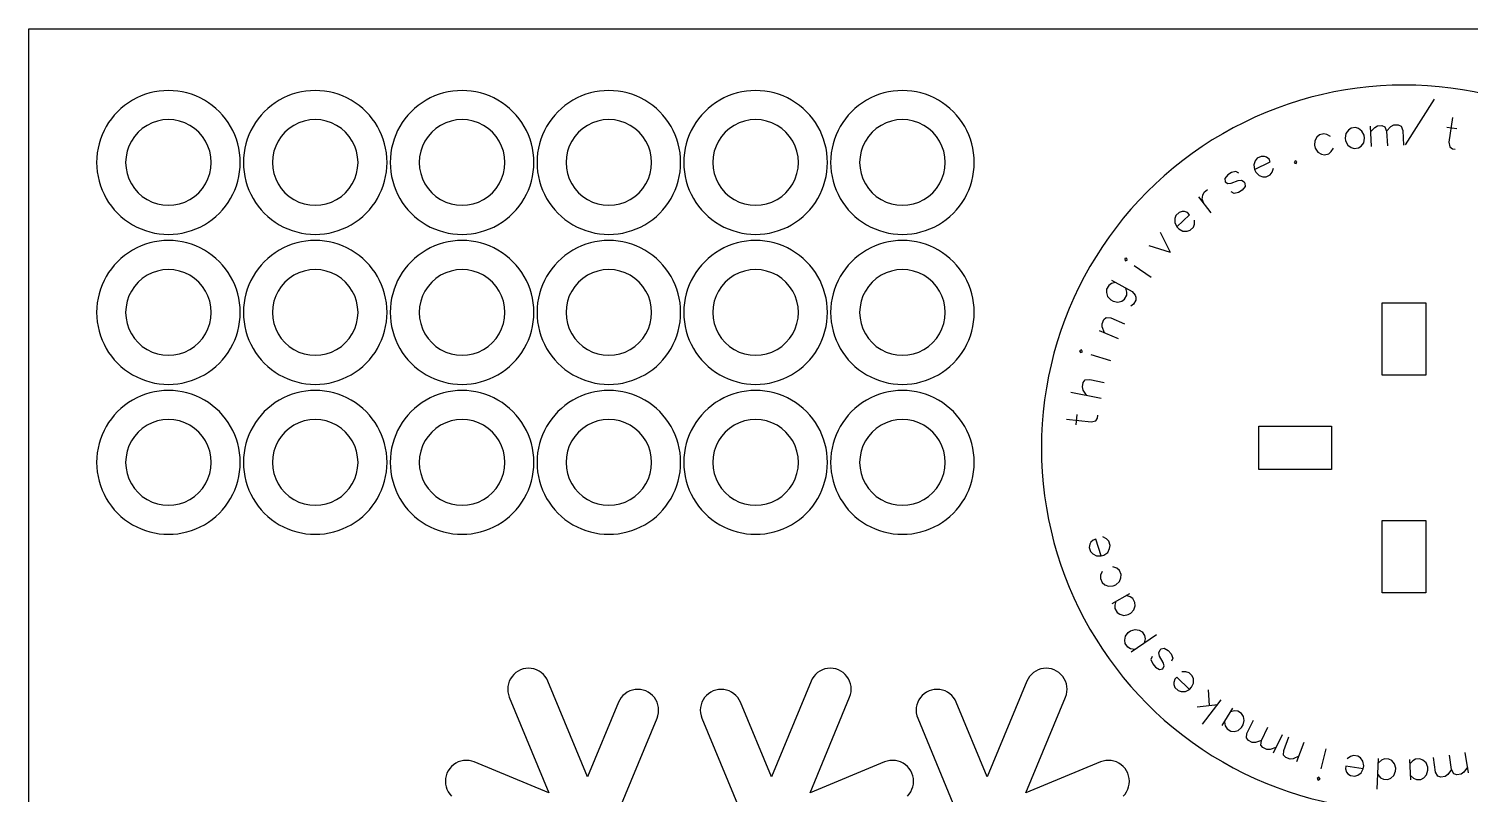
# Model space of a CAD drawing. Extents: x 0 to 210, y 0 to 297.
# Drawn here: x 0 to 99.4, y 244.2 to 297 of the extents above; entities that cross this region are included whole.
import ezdxf

# ---------------------------------------------------------------- set-up
doc = ezdxf.new("R2010")
doc.units = 0
doc.layers.add('Layer_1', color=7, linetype='CONTINUOUS')

msp = doc.modelspace()

# ---------------------------------------------------------------- linework, layer by layer
at = {"layer": 'Layer_1', "color": 7}
for p, q in [((0.000001, 296.999997), (210.000001, 296.999997)), ((0.000001, 0.000001), (0.000001, 296.999997)), ((96.866729, 292.146256), (94.885093, 289.006874)), ((91.150454, 290.145772), (90.965866, 290.015199)), ((91.450304, 290.191707), (91.150454, 290.145772)), ((91.66552, 290.122381), (91.450304, 290.191707)), ((92.469516, 290.293502), (92.541218, 288.87969)), ((92.490002, 289.889556), (92.777597, 290.20788)), ((92.777597, 290.20788), (92.97445, 290.319109)), ((92.97445, 290.319109), (93.277405, 290.334473)), ((93.277405, 290.334473), (93.484501, 290.24373)), ((93.484501, 290.24373), (93.600845, 289.945892)), ((93.600845, 289.945892), (93.88845, 290.264216)), ((93.88845, 290.264216), (94.085294, 290.375445)), ((94.085294, 290.375445), (94.388258, 290.390809)), ((94.388258, 290.390809), (94.595354, 290.300066)), ((94.595354, 290.300066), (94.711699, 290.002228)), ((97.744591, 290.229987), (98.444234, 290.122805)), ((98.151624, 290.883704), (97.89132, 289.18455)), ((88.65183, 289.289399), (88.629979, 288.97039)), ((88.796912, 289.535866), (88.65183, 289.289399)), ((88.967344, 289.684444), (88.796912, 289.535866)), ((89.261016, 289.76048), (88.967344, 289.684444)), ((89.482137, 289.713282), (89.261016, 289.76048)), ((89.728598, 289.568195), (89.482137, 289.713282)), ((90.796588, 289.784675), (90.742571, 289.469512)), ((90.742571, 289.469512), (90.773199, 289.269612)), ((90.773199, 289.269612), (90.91908, 288.985073)), ((90.965866, 290.015199), (90.796588, 289.784675)), ((91.896035, 289.953104), (91.66552, 290.122381)), ((91.849259, 288.922978), (92.018537, 289.153502)), ((92.041926, 289.668565), (91.896035, 289.953104)), ((92.018537, 289.153502), (92.072554, 289.468664)), ((92.072554, 289.468664), (92.041926, 289.668565)), ((93.600845, 289.945892), (93.652061, 288.936026)), ((94.711699, 290.002228), (94.762914, 288.992362)), ((97.89132, 289.18455), (97.945337, 288.869386)), ((84.951794, 288.208954), (84.679447, 288.075361)), ((85.17789, 288.207235), (84.951794, 288.208954)), ((85.313203, 288.160983), (85.17789, 288.207235)), ((85.493049, 288.023949), (85.313203, 288.160983)), ((88.629979, 288.97039), (88.680669, 288.774612)), ((88.680669, 288.774612), (88.854589, 288.506292)), ((88.854589, 288.506292), (89.10106, 288.361205)), ((89.10106, 288.361205), (89.322181, 288.314007)), ((89.322181, 288.314007), (89.615843, 288.390043)), ((89.615843, 288.390043), (89.786274, 288.538621)), ((89.786274, 288.538621), (89.931356, 288.785088)), ((90.91908, 288.985073), (91.149605, 288.815796)), ((91.149605, 288.815796), (91.364821, 288.746469)), ((91.364821, 288.746469), (91.664671, 288.792405)), ((91.664671, 288.792405), (91.849259, 288.922978)), ((97.945337, 288.869386), (98.129924, 288.738813)), ((98.129924, 288.738813), (98.329821, 288.708189)), ((12.574012, 287.789054), (12.574012, 287.789054)), ((14.574008, 287.789054), (14.574008, 287.789054)), ((22.693682, 287.789054), (22.693682, 287.789054)), ((24.693678, 287.789054), (24.693678, 287.789054)), ((32.813375, 287.789054), (32.813375, 287.789054)), ((34.813371, 287.789054), (34.813371, 287.789054)), ((42.933057, 287.789054), (42.933057, 287.789054)), ((44.933053, 287.789054), (44.933053, 287.789054)), ((53.052736, 287.789054), (53.052736, 287.789054)), ((55.052732, 287.789054), (55.052732, 287.789054)), ((63.172421, 287.789054), (63.172421, 287.789054)), ((65.172417, 287.789054), (65.172417, 287.789054)), ((83.210875, 287.165412), (82.899952, 287.090763)), ((83.403663, 287.047276), (83.210875, 287.165412)), ((84.542414, 287.895515), (84.449913, 287.624889)), ((84.449913, 287.624889), (84.492716, 287.30801)), ((84.492716, 287.308012), (85.582112, 287.842384)), ((84.492716, 287.30801), (84.581779, 287.126444)), ((84.679447, 288.075361), (84.542414, 287.895515)), ((85.582112, 287.842384), (85.493049, 288.023949)), ((85.712259, 287.117843), (85.80477, 287.38847)), ((87.288025, 287.904415), (87.228326, 287.774474)), ((87.228326, 287.774474), (87.35826, 287.714771)), ((87.417969, 287.844711), (87.288025, 287.904415)), ((87.35826, 287.714771), (87.417969, 287.844711)), ((82.64252, 286.930303), (82.438569, 286.684031)), ((82.438569, 286.684031), (82.459732, 286.45892)), ((82.459732, 286.45892), (82.652511, 286.340784)), ((82.899952, 287.090763), (82.64252, 286.930303)), ((82.652511, 286.340784), (82.877626, 286.361945)), ((82.877626, 286.361945), (83.360173, 286.543568)), ((83.360173, 286.543568), (83.585278, 286.56473)), ((83.585278, 286.56473), (83.778066, 286.446594)), ((83.778066, 286.446594), (83.831557, 286.360782)), ((83.831557, 286.360782), (83.85272, 286.135671)), ((84.581779, 287.126444), (84.806156, 286.898627)), ((84.806156, 286.898627), (85.076784, 286.806124)), ((85.076784, 286.806124), (85.30288, 286.804405)), ((85.30288, 286.804405), (85.575226, 286.937998)), ((85.575226, 286.937998), (85.712259, 287.117843)), ((80.620933, 285.429143), (81.487439, 284.309699)), ((80.886575, 285.251156), (80.922704, 285.534864)), ((80.992293, 284.949381), (80.886575, 285.251156)), ((80.922704, 285.534864), (81.020726, 285.738612)), ((81.020726, 285.738612), (81.260615, 285.924294)), ((83.080414, 285.654289), (82.887626, 285.772426)), ((83.391327, 285.728938), (83.080414, 285.654289)), ((83.648769, 285.889399), (83.391327, 285.728938)), ((83.85272, 286.135671), (83.648769, 285.889399)), ((79.299485, 284.349452), (79.079617, 284.140455)), ((79.131177, 283.352398), (80.010635, 284.188387)), ((79.515722, 284.415495), (79.299485, 284.349452)), ((79.65868, 284.411876), (79.515722, 284.415495)), ((79.871297, 284.334964), (79.65868, 284.411876)), ((80.010635, 284.188387), (79.871297, 284.334964)), ((79.002708, 283.927835), (78.995428, 283.641927)), ((78.995428, 283.641927), (79.131136, 283.352396)), ((79.079617, 284.140455), (79.002708, 283.927835)), ((79.131136, 283.352396), (79.270464, 283.205819)), ((79.270464, 283.205819), (79.552751, 283.05562)), ((80.054904, 283.114413), (80.274771, 283.32341)), ((80.274771, 283.32341), (80.35168, 283.536031)), ((80.35168, 283.536031), (80.358961, 283.821939)), ((77.994185, 282.99133), (78.67312, 281.608893)), ((79.552751, 283.05562), (79.838657, 283.04837)), ((79.838657, 283.04837), (80.054904, 283.114413)), ((77.203809, 282.070657), (78.67312, 281.608893)), ((75.682636, 281.184524), (75.541872, 281.159296)), ((75.541872, 281.159296), (75.567101, 281.01854)), ((75.567101, 281.01854), (75.707865, 281.043767)), ((75.707865, 281.043767), (75.682636, 281.184524)), ((76.205822, 280.69718), (77.367709, 279.888476)), ((74.442941, 279.318362), (74.295725, 279.05313)), ((74.62949, 279.446112), (74.442941, 279.318362)), ((74.904455, 279.524789), (74.62949, 279.446112)), ((74.639197, 279.672004), (76.053773, 278.886854)), ((74.295725, 279.05313), (74.286018, 278.827237)), ((74.286018, 278.827237), (74.364687, 278.552272)), ((74.364687, 278.552272), (74.580853, 278.316645)), ((74.580853, 278.316645), (74.757675, 278.218501)), ((74.757675, 278.218501), (75.071975, 278.159696)), ((75.071975, 278.159696), (75.34694, 278.238374)), ((75.34694, 278.238374), (75.5335, 278.366123)), ((75.5335, 278.366123), (75.680715, 278.631355)), ((75.690422, 278.857249), (75.611744, 279.132213)), ((75.680715, 278.631355), (75.690422, 278.857249)), ((76.053773, 278.886854), (76.26993, 278.651227)), ((76.299557, 278.287852), (76.152342, 278.02262)), ((76.26993, 278.651227), (76.309264, 278.513745)), ((76.309264, 278.513745), (76.299557, 278.287852)), ((12.574012, 277.452285), (12.574012, 277.452285)), ((14.574008, 277.452285), (14.574008, 277.452285)), ((22.693682, 277.452285), (22.693682, 277.452285)), ((24.693678, 277.452285), (24.693678, 277.452285)), ((32.813375, 277.452285), (32.813375, 277.452285)), ((34.813371, 277.452285), (34.813371, 277.452285)), ((42.933057, 277.452285), (42.933057, 277.452285)), ((44.933053, 277.452285), (44.933053, 277.452285)), ((53.052736, 277.452285), (53.052736, 277.452285)), ((55.052732, 277.452285), (55.052732, 277.452285)), ((63.172421, 277.452285), (63.172421, 277.452285)), ((65.172417, 277.452285), (65.172417, 277.452285)), ((76.152342, 278.02262), (75.965792, 277.894871)), ((93.299774, 273.118629), (93.299774, 278.118619)), ((93.299774, 278.118619), (96.299774, 278.118619)), ((96.299774, 278.118619), (96.299774, 273.118629)), ((73.982032, 276.676416), (74.101653, 276.955181)), ((73.995198, 276.450698), (73.982032, 276.676416)), ((74.154334, 276.052305), (73.995198, 276.450698)), ((74.101653, 276.955181), (74.274329, 277.101148)), ((74.274329, 277.101148), (74.592967, 277.074442)), ((74.592967, 277.074442), (75.522185, 276.675684)), ((73.782651, 276.211808), (75.083553, 275.653547)), ((72.558275, 274.872323), (72.431525, 274.806115)), ((72.431525, 274.806115), (72.497726, 274.679366)), ((72.497726, 274.679366), (72.624475, 274.745574)), ((72.624475, 274.745574), (72.558275, 274.872323)), ((73.203356, 274.563951), (74.554057, 274.140164)), ((72.626023, 272.320353), (72.687087, 272.617493)), ((72.684367, 272.101906), (72.626023, 272.320353)), ((72.687087, 272.617493), (72.826839, 272.795231)), ((72.826839, 272.795231), (73.144334, 272.833213)), ((73.144334, 272.833213), (74.134799, 272.629667)), ((96.299774, 273.118629), (93.299774, 273.118629)), ((71.830925, 271.967603), (73.910897, 271.540156)), ((72.920443, 271.743702), (72.684367, 272.101906)), ((72.19912, 269.714881), (72.27072, 270.419063)), ((73.668855, 270.175249), (73.689321, 270.376444)), ((71.525625, 270.088281), (73.235774, 269.914375)), ((73.235774, 269.914375), (73.547799, 269.984284)), ((73.547799, 269.984284), (73.668855, 270.175249)), ((84.799774, 269.618622), (89.799775, 269.618622)), ((84.799774, 266.618628), (84.799774, 269.618622)), ((89.799775, 269.618622), (89.799775, 266.618628)), ((12.574012, 267.115521), (12.574012, 267.115521)), ((14.574008, 267.115521), (14.574008, 267.115521)), ((22.693682, 267.115521), (22.693682, 267.115521)), ((24.693678, 267.115521), (24.693678, 267.115521)), ((32.813375, 267.115521), (32.813375, 267.115521)), ((34.813371, 267.115521), (34.813371, 267.115521)), ((42.933057, 267.115521), (42.933057, 267.115521)), ((44.933053, 267.115521), (44.933053, 267.115521)), ((53.052736, 267.115521), (53.052736, 267.115521)), ((55.052732, 267.115521), (55.052732, 267.115521)), ((63.172421, 267.115521), (63.172421, 267.115521)), ((65.172417, 267.115521), (65.172417, 267.115521)), ((89.799775, 266.618628), (84.799774, 266.618628)), ((93.299774, 258.118631), (93.299774, 263.118621)), ((93.299774, 263.118621), (96.299774, 263.118621)), ((96.299774, 263.118621), (96.299774, 258.118631)), ((73.135861, 261.482132), (73.099924, 261.258904)), ((73.202072, 261.608882), (73.135861, 261.482132)), ((73.364758, 261.765902), (73.202072, 261.608882)), ((73.557718, 261.826443), (73.364758, 261.765902)), ((73.920958, 260.668695), (73.557718, 261.826443)), ((74.293612, 261.845383), (74.040113, 261.9778)), ((74.450625, 261.682696), (74.293612, 261.845383)), ((74.541438, 261.393259), (74.450625, 261.682696)), ((74.505501, 261.170031), (74.541438, 261.393259)), ((73.099924, 261.258904), (73.190737, 260.969467)), ((73.190737, 260.969467), (73.34775, 260.80678)), ((73.34775, 260.80678), (73.601249, 260.674363)), ((73.601249, 260.674363), (73.920958, 260.6687)), ((73.920958, 260.6687), (74.113918, 260.729241)), ((74.113918, 260.729241), (74.373089, 260.916531)), ((74.373089, 260.916531), (74.505501, 261.170031)), ((73.886002, 259.337639), (73.872837, 259.11192)), ((73.992093, 259.603234), (73.886002, 259.337639)), ((75.001062, 259.816148), (74.73547, 259.92224)), ((75.173738, 259.670181), (75.001062, 259.816148)), ((75.293359, 259.391417), (75.173738, 259.670181)), ((75.280193, 259.165698), (75.293359, 259.391417)), ((73.872837, 259.11192), (73.992457, 258.833155)), ((73.992457, 258.833155), (74.165134, 258.687187)), ((74.165134, 258.687187), (74.430726, 258.581096)), ((74.430726, 258.581096), (74.749373, 258.607802)), ((74.749373, 258.607802), (74.935215, 258.687553)), ((74.935215, 258.687553), (75.174102, 258.900103)), ((75.174102, 258.900103), (75.280193, 259.165698)), ((74.669208, 257.394509), (75.906963, 258.081516)), ((74.934447, 257.541725), (74.855768, 257.266759)), ((75.91669, 257.855623), (75.641725, 257.934301)), ((76.10325, 257.727874), (75.91669, 257.855623)), ((76.250465, 257.462642), (76.10325, 257.727874)), ((76.260172, 257.236748), (76.250465, 257.462642)), ((96.299774, 258.118631), (93.299774, 258.118631)), ((74.855768, 257.266759), (74.865475, 257.040867)), ((74.865475, 257.040867), (75.01269, 256.775634)), ((75.01269, 256.775634), (75.19924, 256.647885)), ((75.19924, 256.647885), (75.474205, 256.569208)), ((75.474205, 256.569208), (75.788515, 256.628013)), ((75.788515, 256.628013), (75.965337, 256.726156)), ((75.965337, 256.726156), (76.181493, 256.961782)), ((76.181493, 256.961782), (76.260172, 257.236748)), ((75.595231, 255.134146), (75.786442, 255.390431)), ((75.786442, 255.390431), (75.952425, 255.505961)), ((75.952425, 255.505961), (76.259171, 255.596262)), ((76.259171, 255.596262), (76.540689, 255.545806)), ((76.540689, 255.545806), (76.73921, 255.437585)), ((76.73921, 255.437585), (76.912503, 255.188607)), ((75.544774, 254.852631), (75.595231, 255.134146)), ((75.577314, 254.628882), (75.544774, 254.852631)), ((75.750607, 254.379905), (75.577314, 254.628882)), ((75.949128, 254.271684), (75.750607, 254.379905)), ((75.981667, 254.047934), (77.724508, 255.260988)), ((76.945033, 254.964858), (76.894586, 254.683343)), ((76.912503, 255.188607), (76.945033, 254.964858)), ((76.230636, 254.221228), (75.949128, 254.271684)), ((77.441716, 253.732967), (77.354139, 253.524515)), ((77.354139, 253.524515), (77.475003, 253.228482)), ((77.891198, 253.985565), (77.978775, 254.194018)), ((77.946205, 253.766255), (77.891198, 253.985565)), ((78.198804, 253.316777), (77.946205, 253.766255)), ((77.978775, 254.194018), (78.055502, 254.259882)), ((78.055502, 254.259882), (78.274813, 254.314887)), ((78.274813, 254.314887), (78.549121, 254.150583)), ((78.549121, 254.150583), (78.746722, 253.920415)), ((78.746722, 253.920415), (78.867587, 253.624382)), ((78.867587, 253.624382), (78.78001, 253.415931)), ((33.432385, 252.502937), (33.308185, 252.361337)), ((33.573985, 252.627137), (33.432385, 252.502937)), ((33.730585, 252.731737), (33.573985, 252.627137)), ((33.899485, 252.815038), (33.730585, 252.731737)), ((34.077885, 252.875636), (33.899485, 252.815038)), ((34.262585, 252.912337), (34.077885, 252.875636)), ((34.450585, 252.924737), (34.262585, 252.912348)), ((34.638585, 252.912337), (34.450585, 252.924726)), ((34.823285, 252.875636), (34.638585, 252.912337)), ((35.001685, 252.815038), (34.823285, 252.875636)), ((35.170585, 252.731737), (35.001685, 252.815038)), ((35.327185, 252.627137), (35.170585, 252.731737)), ((35.468785, 252.502937), (35.327185, 252.627137)), ((35.592985, 252.361337), (35.468785, 252.502937)), ((54.235015, 252.502937), (54.110815, 252.361337)), ((54.376625, 252.627137), (54.235015, 252.502937)), ((54.533245, 252.731737), (54.376625, 252.627137)), ((54.702185, 252.815038), (54.533245, 252.731737)), ((54.880545, 252.875636), (54.702185, 252.815038)), ((55.065285, 252.912337), (54.880545, 252.875636)), ((55.253245, 252.924737), (55.065285, 252.912348)), ((55.441205, 252.912337), (55.253245, 252.924726)), ((55.625945, 252.875636), (55.441205, 252.912337)), ((55.804315, 252.815038), (55.625945, 252.875636)), ((55.973245, 252.731737), (55.804315, 252.815038)), ((56.129865, 252.627137), (55.973245, 252.731737)), ((56.271475, 252.502937), (56.129865, 252.627137)), ((56.395675, 252.361337), (56.271475, 252.502937)), ((69.113785, 252.502937), (68.989585, 252.361337)), ((69.255385, 252.627137), (69.113785, 252.502937)), ((69.411985, 252.731737), (69.255385, 252.627137)), ((69.580885, 252.815038), (69.411985, 252.731737)), ((69.759285, 252.875636), (69.580885, 252.815038)), ((69.943985, 252.912337), (69.759285, 252.875636)), ((70.131985, 252.924737), (69.943985, 252.912348)), ((70.319985, 252.912337), (70.131985, 252.924737)), ((70.504685, 252.875636), (70.319985, 252.912337)), ((70.683085, 252.815038), (70.504685, 252.875636)), ((70.851985, 252.731737), (70.683085, 252.815038)), ((71.008585, 252.627137), (70.851985, 252.731737)), ((71.150185, 252.502937), (71.008585, 252.627137)), ((71.274385, 252.361337), (71.150185, 252.502937)), ((77.475003, 253.228482), (77.672595, 252.998313)), ((77.672595, 252.998313), (77.946913, 252.83401)), ((77.946913, 252.83401), (78.166224, 252.889016)), ((78.166224, 252.889016), (78.253801, 253.097467)), ((78.253801, 253.097467), (78.198804, 253.316777)), ((79.765388, 252.68337), (79.479482, 252.67613)), ((79.981625, 252.617327), (79.765388, 252.68337)), ((80.201492, 252.408329), (79.981625, 252.617327)), ((80.278401, 252.195709), (80.201492, 252.408329)), ((33.010585, 251.484738), (33.022884, 251.296739)), ((33.022885, 251.672636), (33.010586, 251.484738)), ((33.059685, 251.857438), (33.022885, 251.672636)), ((33.120185, 252.035737), (33.059685, 251.857438)), ((33.203485, 252.204738), (33.120185, 252.035737)), ((33.308185, 252.361337), (33.203485, 252.204738)), ((35.697685, 252.204738), (35.592985, 252.361337)), ((35.780985, 252.035737), (35.697685, 252.204738)), ((38.514685, 245.436039), (35.780985, 252.035737)), ((41.603885, 251.421836), (41.425485, 251.361238)), ((41.788685, 251.458537), (41.603885, 251.421836)), ((41.976585, 251.470839), (41.788685, 251.458534)), ((42.164585, 251.458537), (41.976585, 251.470841)), ((42.349295, 251.421836), (42.164585, 251.458537)), ((42.527655, 251.361238), (42.349295, 251.421836)), ((47.354545, 251.421836), (47.176185, 251.361238)), ((47.539305, 251.458537), (47.354545, 251.421836)), ((47.727255, 251.470839), (47.539305, 251.458534)), ((47.915215, 251.458537), (47.727255, 251.470841)), ((48.099955, 251.421836), (47.915215, 251.458537)), ((48.278315, 251.361238), (48.099955, 251.421836)), ((53.922865, 252.035737), (51.189155, 245.436039)), ((54.006175, 252.204738), (53.922865, 252.035737)), ((54.110815, 252.361337), (54.006175, 252.204738)), ((56.500335, 252.204738), (56.395675, 252.361337)), ((56.583625, 252.035737), (56.500335, 252.204738)), ((56.644175, 251.857438), (56.583625, 252.035737)), ((56.680935, 251.672636), (56.644175, 251.857438)), ((56.693245, 251.484738), (56.680934, 251.672636)), ((56.680935, 251.296739), (56.693245, 251.484738)), ((62.233275, 251.421836), (62.054915, 251.361238)), ((62.417985, 251.458537), (62.233275, 251.421836)), ((62.605985, 251.470839), (62.417985, 251.458534)), ((62.793885, 251.458537), (62.605985, 251.470841)), ((62.978685, 251.421836), (62.793885, 251.458537)), ((63.157085, 251.361238), (62.978685, 251.421836)), ((68.801585, 252.035737), (66.067885, 245.436039)), ((68.884885, 252.204738), (68.801585, 252.035737)), ((68.989585, 252.361337), (68.884885, 252.204738)), ((71.379085, 252.204738), (71.274385, 252.361337)), ((71.462385, 252.035737), (71.379085, 252.204738)), ((71.522885, 251.857438), (71.462385, 252.035737)), ((71.559685, 251.672636), (71.522885, 251.857438)), ((71.559685, 251.296739), (71.571984, 251.484738)), ((71.571985, 251.484738), (71.559686, 251.672636)), ((78.991838, 252.163111), (78.925789, 251.946869)), ((78.925789, 251.946869), (78.929429, 251.803915)), ((78.929429, 251.803915), (79.006349, 251.591295)), ((79.131166, 252.309688), (78.991838, 252.163111)), ((79.006349, 251.591295), (79.226206, 251.382297)), ((80.010625, 251.473698), (79.131166, 252.309688)), ((79.226206, 251.382297), (79.442453, 251.316254)), ((79.728359, 251.323494), (80.010646, 251.473693)), ((80.010646, 251.473693), (80.149974, 251.62027)), ((80.149974, 251.62027), (80.285682, 251.909801)), ((80.285682, 251.909801), (80.278401, 252.195709)), ((81.386757, 250.365264), (81.322184, 251.438204)), ((33.022885, 251.296739), (33.059685, 251.111937)), ((33.059685, 251.111937), (33.120185, 250.933637)), ((33.120185, 250.933637), (35.853885, 244.333837)), ((40.646185, 250.581937), (38.514685, 245.436039)), ((40.729485, 250.750836), (40.646185, 250.581937)), ((40.834185, 250.907537), (40.729485, 250.750836)), ((40.958385, 251.049137), (40.834185, 250.907537)), ((41.099985, 251.173337), (40.958385, 251.049137)), ((41.256585, 251.277937), (41.099985, 251.173337)), ((41.425485, 251.361238), (41.256585, 251.277937)), ((42.696605, 251.277937), (42.527655, 251.361238)), ((42.853225, 251.173337), (42.696605, 251.277937)), ((42.994835, 251.049137), (42.853225, 251.173337)), ((43.119025, 250.907537), (42.994835, 251.049137)), ((43.223675, 250.750836), (43.119025, 250.907537)), ((43.306985, 250.581937), (43.223675, 250.750836)), ((43.367535, 250.403536), (43.306985, 250.581937)), ((43.404275, 250.218836), (43.367535, 250.403536)), ((46.336325, 250.403536), (46.299575, 250.218836)), ((46.396865, 250.581937), (46.336325, 250.403536)), ((46.480175, 250.750836), (46.396865, 250.581937)), ((46.584815, 250.907537), (46.480175, 250.750836)), ((46.709025, 251.049137), (46.584815, 250.907537)), ((46.850645, 251.173337), (46.709025, 251.049137)), ((47.007255, 251.277937), (46.850645, 251.173337)), ((47.176185, 251.361238), (47.007255, 251.277937)), ((48.447265, 251.277937), (48.278315, 251.361238)), ((48.603875, 251.173337), (48.447265, 251.277937)), ((48.745495, 251.049137), (48.603875, 251.173337)), ((48.869685, 250.907537), (48.745495, 251.049137)), ((48.974325, 250.750836), (48.869685, 250.907537)), ((49.057645, 250.581937), (48.974325, 250.750836)), ((51.189155, 245.436039), (49.057645, 250.581937)), ((53.849925, 244.333837), (56.583625, 250.933637)), ((56.583625, 250.933637), (56.644175, 251.111937)), ((56.644175, 251.111937), (56.680935, 251.296739)), ((61.215035, 250.403536), (61.178295, 250.218836)), ((61.275585, 250.581937), (61.215035, 250.403536)), ((61.358895, 250.750836), (61.275585, 250.581937)), ((61.463545, 250.907537), (61.358895, 250.750836)), ((61.587735, 251.049137), (61.463545, 250.907537)), ((61.729345, 251.173337), (61.587735, 251.049137)), ((61.885965, 251.277937), (61.729345, 251.173337)), ((62.054915, 251.361238), (61.885965, 251.277937)), ((63.325985, 251.277937), (63.157085, 251.361238)), ((63.482585, 251.173337), (63.325985, 251.277937)), ((63.624185, 251.049137), (63.482585, 251.173337)), ((63.748385, 250.907537), (63.624185, 251.049137)), ((63.853085, 250.750836), (63.748385, 250.907537)), ((63.936385, 250.581937), (63.853085, 250.750836)), ((66.067885, 245.436039), (63.936385, 250.581937)), ((68.728685, 244.333837), (71.462385, 250.933637)), ((71.462385, 250.933637), (71.522885, 251.111937)), ((71.522885, 251.111937), (71.559685, 251.296739)), ((79.442453, 251.316254), (79.728359, 251.323494)), ((80.535631, 250.256865), (81.954171, 250.43753)), ((80.901975, 249.078204), (82.201744, 250.75737)), ((40.073285, 241.673139), (43.306985, 249.479837)), ((43.306985, 249.479837), (43.367535, 249.658238)), ((43.367535, 249.658238), (43.404275, 249.842939)), ((43.416605, 250.030836), (43.404274, 250.218836)), ((43.404275, 249.842939), (43.416605, 250.030836)), ((46.287255, 250.030836), (46.299574, 249.842939)), ((46.299575, 250.218836), (46.287256, 250.030836)), ((46.299575, 249.842939), (46.336325, 249.658238)), ((46.336325, 249.658238), (46.396865, 249.479837)), ((46.396865, 249.479837), (49.630515, 241.673139)), ((61.178295, 250.218836), (61.165965, 250.030836)), ((61.165965, 250.030836), (61.178295, 249.842939)), ((61.178295, 249.842939), (61.215035, 249.658238)), ((61.215035, 249.658238), (61.275585, 249.479837)), ((61.275585, 249.479837), (64.509285, 241.673139)), ((82.253829, 248.974052), (83.002646, 250.175417)), ((83.12078, 249.982631), (82.842185, 249.917981)), ((83.345895, 249.961469), (83.12078, 249.982631)), ((83.603327, 249.801009), (83.345895, 249.961469)), ((83.721461, 249.608223), (83.603327, 249.801009)), ((83.786115, 249.329626), (83.721461, 249.608223)), ((82.414291, 249.231487), (82.478934, 248.95289)), ((82.478934, 248.95289), (82.597079, 248.760105)), ((82.597079, 248.760105), (82.854511, 248.599644)), ((82.854511, 248.599644), (83.079616, 248.578481)), ((83.079616, 248.578481), (83.358221, 248.643131)), ((83.358221, 248.643131), (83.60449, 248.84708)), ((83.60449, 248.84708), (83.711461, 249.018703)), ((83.711461, 249.018703), (83.786115, 249.329626)), ((83.929195, 248.123679), (83.972007, 248.440558)), ((83.972007, 248.440558), (84.417313, 249.348384)), ((84.970611, 247.950715), (85.415928, 248.858542)), ((84.066227, 247.943834), (83.929195, 248.123679)), ((84.338574, 247.810241), (84.066227, 247.943834)), ((84.56467, 247.81196), (84.338574, 247.810241)), ((84.970611, 247.950715), (84.56467, 247.81196)), ((84.927809, 247.633837), (84.970611, 247.950715)), ((85.064842, 247.453992), (84.927809, 247.633837)), ((85.337188, 247.320399), (85.064842, 247.453992)), ((85.969226, 247.460873), (85.563284, 247.322118)), ((85.791099, 247.097742), (86.414532, 248.368699)), ((86.51039, 247.259294), (86.861567, 248.207514)), ((87.412954, 246.493705), (87.904612, 247.821214)), ((29.605785, 246.465438), (29.436885, 246.382036)), ((29.784185, 246.525938), (29.605785, 246.465438)), ((29.968985, 246.562639), (29.784185, 246.525938)), ((30.156885, 246.575037), (29.968985, 246.562647)), ((30.344885, 246.562639), (30.156885, 246.575028)), ((30.529585, 246.525938), (30.344885, 246.562639)), ((30.707985, 246.465438), (30.529585, 246.525938)), ((35.853885, 244.333837), (30.707985, 246.465438)), ((58.995875, 246.465438), (53.849925, 244.333837)), ((59.174235, 246.525938), (58.995875, 246.465438)), ((59.358985, 246.562639), (59.174235, 246.525938)), ((59.546945, 246.575037), (59.358985, 246.562647)), ((59.734905, 246.562639), (59.546945, 246.575028)), ((59.919645, 246.525938), (59.734905, 246.562639)), ((60.098005, 246.465438), (59.919645, 246.525938)), ((60.266945, 246.382036), (60.098005, 246.465438)), ((73.874585, 246.465438), (68.728685, 244.333837)), ((74.052985, 246.525938), (73.874585, 246.465438)), ((74.237685, 246.562639), (74.052985, 246.525938)), ((74.425685, 246.575037), (74.237685, 246.562647)), ((74.613585, 246.562639), (74.425685, 246.575028)), ((74.798385, 246.525938), (74.613585, 246.562639)), ((74.976785, 246.465438), (74.798385, 246.525938)), ((75.145685, 246.382036), (74.976785, 246.465438)), ((85.563284, 247.322118), (85.337188, 247.320399)), ((86.499854, 246.939709), (86.51039, 247.259294)), ((86.654379, 246.774651), (86.499854, 246.939709)), ((86.93884, 246.669297), (86.654379, 246.774651)), ((87.163611, 246.693882), (86.93884, 246.669297)), ((87.553425, 246.872994), (87.163611, 246.693882)), ((89.088036, 245.998615), (89.442873, 247.369052)), ((91.099623, 246.853945), (90.869098, 246.684669)), ((91.314839, 246.923273), (91.099623, 246.853945)), ((91.614689, 246.877337), (91.314839, 246.923273)), ((91.799277, 246.746763), (91.614689, 246.877337)), ((91.968556, 246.516239), (91.799277, 246.746763)), ((92.022572, 246.201076), (91.968556, 246.516239)), ((92.936026, 244.585577), (93.043584, 246.706292)), ((93.240437, 246.595063), (93.028214, 246.403334)), ((93.447523, 246.685807), (93.240437, 246.595063)), ((93.750487, 246.670443), (93.447523, 246.685807)), ((93.947341, 246.559214), (93.750487, 246.670443)), ((94.139067, 246.346998), (93.947341, 246.559214)), ((95.261043, 245.231025), (95.189352, 246.644836)), ((95.396438, 246.554092), (95.204711, 246.341876)), ((95.593291, 246.665321), (95.396438, 246.554092)), ((95.896256, 246.680686), (95.593291, 246.665321)), ((96.103352, 246.589942), (95.896256, 246.680686)), ((96.315565, 246.398212), (96.103352, 246.589942)), ((96.976036, 245.774691), (96.822916, 246.774193)), ((98.075483, 245.94312), (97.922373, 246.942623)), ((99.236187, 245.71175), (99.021821, 247.111053)), ((28.765985, 245.507737), (28.729185, 245.322938)), ((28.826485, 245.686037), (28.765985, 245.507737)), ((28.909785, 245.855037), (28.826485, 245.686037)), ((29.014485, 246.011636), (28.909785, 245.855037)), ((29.138685, 246.153239), (29.014485, 246.011636)), ((29.280285, 246.277436), (29.138685, 246.153239)), ((29.436885, 246.382036), (29.280285, 246.277436)), ((60.423565, 246.277436), (60.266945, 246.382036)), ((60.565185, 246.153239), (60.423565, 246.277436)), ((60.689375, 246.011636), (60.565185, 246.153239)), ((60.794015, 245.855037), (60.689375, 246.011636)), ((60.877325, 245.686037), (60.794015, 245.855037)), ((60.937875, 245.507737), (60.877325, 245.686037)), ((60.974615, 245.322938), (60.937875, 245.507737)), ((75.302285, 246.277436), (75.145685, 246.382036)), ((75.443885, 246.153239), (75.302285, 246.277436)), ((75.568085, 246.011636), (75.443885, 246.153239)), ((75.672785, 245.855037), (75.568085, 246.011636)), ((75.756085, 245.686037), (75.672785, 245.855037)), ((75.816585, 245.507737), (75.756085, 245.686037)), ((75.853385, 245.322938), (75.816585, 245.507737)), ((90.792543, 246.184918), (90.761915, 245.985017)), ((90.761915, 245.985017), (90.83124, 245.769805)), ((91.991944, 246.001176), (90.792543, 246.184918)), ((90.83124, 245.769805), (90.915885, 245.654542)), ((90.915885, 245.654542), (91.100472, 245.523969)), ((91.100472, 245.523969), (91.400323, 245.478034)), ((91.400323, 245.478034), (91.615539, 245.54736)), ((91.615539, 245.54736), (91.846053, 245.716637)), ((91.846053, 245.716637), (91.991944, 246.001176)), ((91.991944, 246.001176), (92.022572, 246.201076)), ((92.987242, 245.595441), (93.178978, 245.383225)), ((93.885882, 245.347375), (94.098095, 245.539105)), ((94.098095, 245.539105), (94.214449, 245.836943)), ((94.224692, 246.038917), (94.139067, 246.346998)), ((94.214449, 245.836943), (94.224692, 246.038917)), ((95.245684, 245.533984), (95.457896, 245.342254)), ((96.1648, 245.378104), (96.356537, 245.590319)), ((96.431909, 246.100374), (96.315565, 246.398212)), ((96.356537, 245.590319), (96.442152, 245.898401)), ((96.442152, 245.898401), (96.431909, 246.100374)), ((97.121917, 245.490152), (96.976036, 245.774691)), ((97.337132, 245.420825), (97.121917, 245.490152)), ((97.636983, 245.46676), (97.337132, 245.420825)), ((97.82157, 245.597335), (97.636983, 245.46676)), ((98.075483, 245.94312), (97.82157, 245.597335)), ((98.221374, 245.658582), (98.075483, 245.94312)), ((98.43659, 245.589255), (98.221374, 245.658582)), ((98.73644, 245.635191), (98.43659, 245.589255)), ((98.921028, 245.765764), (98.73644, 245.635191)), ((99.174941, 246.111551), (98.921028, 245.765764)), ((28.716885, 245.135037), (28.729184, 244.947038)), ((28.729185, 245.322938), (28.716886, 245.135037)), ((28.729185, 244.947038), (28.765985, 244.762337)), ((28.765985, 244.762337), (28.826485, 244.583936)), ((28.826485, 244.583936), (28.909785, 244.415038)), ((60.794015, 244.415038), (60.877325, 244.583936)), ((60.877325, 244.583936), (60.937875, 244.762337)), ((60.937875, 244.762337), (60.974615, 244.947038)), ((60.974615, 244.947038), (60.986934, 245.135037)), ((60.986935, 245.135037), (60.974616, 245.322938)), ((75.672785, 244.415038), (75.756085, 244.583936)), ((75.756085, 244.583936), (75.816585, 244.762337)), ((75.816585, 244.762337), (75.853385, 244.947038)), ((75.853385, 244.947038), (75.865684, 245.135037)), ((75.865685, 245.135037), (75.853386, 245.322938)), ((88.935967, 245.411285), (88.812737, 245.338741)), ((88.812737, 245.338741), (88.885278, 245.215508)), ((88.885278, 245.215508), (89.008508, 245.288052)), ((89.008508, 245.288052), (88.935967, 245.411285)), ((93.178978, 245.383225), (93.375821, 245.271996)), ((93.375821, 245.271996), (93.678786, 245.256632)), ((93.678786, 245.256632), (93.885882, 245.347375)), ((95.457896, 245.342254), (95.664993, 245.25151)), ((95.664993, 245.25151), (95.967957, 245.266875)), ((95.967957, 245.266875), (96.1648, 245.378104)), ((28.909785, 244.415038), (29.014485, 244.258438)), ((29.014485, 244.258438), (29.138685, 244.116737)), ((60.565185, 244.116737), (60.689375, 244.258438)), ((60.689375, 244.258438), (60.794015, 244.415038)), ((75.443885, 244.116737), (75.568085, 244.258438)), ((75.568085, 244.258438), (75.672785, 244.415038))]:
    msp.add_line(p, q, dxfattribs=at)
for points in [[(107.299777, 289.769247), (99.56475, 294.235067), (90.034803, 294.235067), (82.299776, 289.769247)], [(12.101225, 292.082263), (10.568566, 292.968198), (8.679461, 292.968198), (7.146803, 292.082263)], [(22.220895, 292.082263), (20.688236, 292.968198), (18.799132, 292.968198), (17.266473, 292.082263)], [(32.340588, 292.082263), (30.807929, 292.968198), (28.918825, 292.968198), (27.386166, 292.082263)], [(42.46027, 292.082263), (40.927611, 292.968198), (39.038507, 292.968198), (37.505848, 292.082263)], [(52.579949, 292.082263), (51.04729, 292.968198), (49.158185, 292.968198), (47.625527, 292.082263)], [(62.699633, 292.082263), (61.166975, 292.968198), (59.27787, 292.968198), (57.745211, 292.082263)], [(7.146803, 292.082263), (5.614144, 291.196327), (4.67128, 289.559341), (4.674019, 287.789054)], [(14.574008, 287.789054), (14.576747, 289.559341), (13.633883, 291.196327), (12.101225, 292.082263)], [(17.266473, 292.082263), (15.733814, 291.196327), (14.79095, 289.559341), (14.79369, 287.789054)], [(24.693678, 287.789054), (24.696418, 289.559341), (23.753554, 291.196327), (22.220895, 292.082263)], [(27.386166, 292.082263), (25.853507, 291.196327), (24.910643, 289.559341), (24.913383, 287.789054)], [(34.813371, 287.789054), (34.816111, 289.559341), (33.873247, 291.196327), (32.340588, 292.082263)], [(37.505848, 292.082263), (35.973189, 291.196327), (35.030325, 289.559341), (35.033064, 287.789054)], [(44.933053, 287.789054), (44.935793, 289.559341), (43.992929, 291.196327), (42.46027, 292.082263)], [(47.625527, 292.082263), (46.092868, 291.196327), (45.150004, 289.559341), (45.152743, 287.789054)], [(55.052732, 287.789054), (55.055472, 289.559341), (54.112607, 291.196327), (52.579949, 292.082263)], [(57.745211, 292.082263), (56.212553, 291.196327), (55.269689, 289.559341), (55.272428, 287.789054)], [(65.172417, 287.789054), (65.175156, 289.559341), (64.232292, 291.196327), (62.699633, 292.082263)], [(8.148101, 290.346463), (7.234904, 289.818793), (6.672885, 288.84374), (6.674015, 287.789054)], [(11.099926, 290.346463), (10.186729, 290.874132), (9.061298, 290.874132), (8.148101, 290.346463)], [(12.574012, 287.789054), (12.575142, 288.84374), (12.013123, 289.818793), (11.099926, 290.346463)], [(18.267772, 290.346463), (17.354575, 289.818793), (16.792556, 288.84374), (16.793686, 287.789054)], [(21.219596, 290.346463), (20.3064, 290.874132), (19.180968, 290.874132), (18.267772, 290.346463)], [(22.693682, 287.789054), (22.694812, 288.84374), (22.132793, 289.818793), (21.219596, 290.346463)], [(28.387465, 290.346463), (27.474268, 289.818793), (26.912249, 288.84374), (26.913379, 287.789054)], [(31.339289, 290.346463), (30.426093, 290.874132), (29.300662, 290.874132), (28.387465, 290.346463)], [(32.813375, 287.789054), (32.814505, 288.84374), (32.252486, 289.818793), (31.339289, 290.346463)], [(38.507146, 290.346463), (37.59395, 289.818793), (37.03193, 288.84374), (37.03306, 287.789054)], [(41.458971, 290.346463), (40.545774, 290.874132), (39.420343, 290.874132), (38.507146, 290.346463)], [(42.933057, 287.789054), (42.934187, 288.84374), (42.372168, 289.818793), (41.458971, 290.346463)], [(48.626825, 290.346463), (47.713629, 289.818793), (47.151609, 288.84374), (47.152739, 287.789054)], [(51.57865, 290.346463), (50.665453, 290.874132), (49.540022, 290.874132), (48.626825, 290.346463)], [(53.052736, 287.789054), (53.053866, 288.84374), (52.491847, 289.818793), (51.57865, 290.346463)], [(58.74651, 290.346463), (57.833313, 289.818793), (57.271294, 288.84374), (57.272424, 287.789054)], [(61.698335, 290.346463), (60.785138, 290.874132), (59.659707, 290.874132), (58.74651, 290.346463)], [(63.172421, 287.789054), (63.173551, 288.84374), (62.611531, 289.818793), (61.698335, 290.346463)], [(82.299776, 289.769247), (74.564749, 285.303427), (69.799776, 277.050251), (69.799776, 268.118611)], [(4.674019, 287.789054), (4.67128, 286.018767), (5.614144, 284.381781), (7.146803, 283.495845)], [(6.674015, 287.789054), (6.672885, 286.734368), (7.234904, 285.759315), (8.148101, 285.231645)], [(11.099926, 285.231645), (12.013123, 285.759315), (12.575142, 286.734368), (12.574012, 287.789054)], [(12.101225, 283.495845), (13.633883, 284.381781), (14.576747, 286.018767), (14.574008, 287.789054)], [(14.79369, 287.789054), (14.79095, 286.018767), (15.733814, 284.381781), (17.266473, 283.495845)], [(16.793686, 287.789054), (16.792556, 286.734368), (17.354575, 285.759315), (18.267772, 285.231645)], [(21.219596, 285.231645), (22.132793, 285.759315), (22.694812, 286.734368), (22.693682, 287.789054)], [(22.220895, 283.495845), (23.753554, 284.381781), (24.696418, 286.018767), (24.693678, 287.789054)], [(24.913383, 287.789054), (24.910643, 286.018767), (25.853507, 284.381781), (27.386166, 283.495845)], [(26.913379, 287.789054), (26.912249, 286.734368), (27.474268, 285.759315), (28.387465, 285.231645)], [(31.339289, 285.231645), (32.252486, 285.759315), (32.814505, 286.734368), (32.813375, 287.789054)], [(32.340588, 283.495845), (33.873247, 284.381781), (34.816111, 286.018767), (34.813371, 287.789054)], [(35.033064, 287.789054), (35.030325, 286.018767), (35.973189, 284.381781), (37.505848, 283.495845)], [(37.03306, 287.789054), (37.03193, 286.734368), (37.59395, 285.759315), (38.507146, 285.231645)], [(41.458971, 285.231645), (42.372168, 285.759315), (42.934187, 286.734368), (42.933057, 287.789054)], [(42.46027, 283.495845), (43.992929, 284.381781), (44.935793, 286.018767), (44.933053, 287.789054)], [(45.152743, 287.789054), (45.150004, 286.018767), (46.092868, 284.381781), (47.625527, 283.495845)], [(47.152739, 287.789054), (47.151609, 286.734368), (47.713629, 285.759315), (48.626825, 285.231645)], [(51.57865, 285.231645), (52.491847, 285.759315), (53.053866, 286.734368), (53.052736, 287.789054)], [(52.579949, 283.495845), (54.112607, 284.381781), (55.055472, 286.018767), (55.052732, 287.789054)], [(55.272428, 287.789054), (55.269689, 286.018767), (56.212553, 284.381781), (57.745211, 283.495845)], [(57.272424, 287.789054), (57.271294, 286.734368), (57.833313, 285.759315), (58.74651, 285.231645)], [(61.698335, 285.231645), (62.611531, 285.759315), (63.173551, 286.734368), (63.172421, 287.789054)], [(62.699633, 283.495845), (64.232292, 284.381781), (65.175156, 286.018767), (65.172417, 287.789054)], [(8.148101, 285.231645), (9.061298, 284.703976), (10.186729, 284.703976), (11.099926, 285.231645)], [(18.267772, 285.231645), (19.180968, 284.703976), (20.3064, 284.703976), (21.219596, 285.231645)], [(28.387465, 285.231645), (29.300662, 284.703976), (30.426093, 284.703976), (31.339289, 285.231645)], [(38.507146, 285.231645), (39.420343, 284.703976), (40.545774, 284.703976), (41.458971, 285.231645)], [(48.626825, 285.231645), (49.540022, 284.703976), (50.665453, 284.703976), (51.57865, 285.231645)], [(58.74651, 285.231645), (59.659707, 284.703976), (60.785138, 284.703976), (61.698335, 285.231645)], [(7.146803, 283.495845), (8.679461, 282.60991), (10.568566, 282.60991), (12.101225, 283.495845)], [(17.266473, 283.495845), (18.799132, 282.60991), (20.688236, 282.60991), (22.220895, 283.495845)], [(27.386166, 283.495845), (28.918825, 282.60991), (30.807929, 282.60991), (32.340588, 283.495845)], [(37.505848, 283.495845), (39.038507, 282.60991), (40.927611, 282.60991), (42.46027, 283.495845)], [(47.625527, 283.495845), (49.158185, 282.60991), (51.04729, 282.60991), (52.579949, 283.495845)], [(57.745211, 283.495845), (59.27787, 282.60991), (61.166975, 282.60991), (62.699633, 283.495845)], [(12.101225, 281.745493), (10.568566, 282.631429), (8.679461, 282.631429), (7.146803, 281.745493)], [(22.220895, 281.745493), (20.688236, 282.631429), (18.799132, 282.631429), (17.266473, 281.745493)], [(32.340588, 281.745493), (30.807929, 282.631429), (28.918825, 282.631429), (27.386166, 281.745493)], [(42.46027, 281.745493), (40.927611, 282.631429), (39.038507, 282.631429), (37.505848, 281.745493)], [(52.579949, 281.745493), (51.04729, 282.631429), (49.158185, 282.631429), (47.625527, 281.745493)], [(62.699633, 281.745493), (61.166975, 282.631429), (59.27787, 282.631429), (57.745211, 281.745493)], [(7.146803, 281.745493), (5.614144, 280.859558), (4.67128, 279.222572), (4.674019, 277.452285)], [(14.574008, 277.452285), (14.576747, 279.222572), (13.633883, 280.859558), (12.101225, 281.745493)], [(17.266473, 281.745493), (15.733814, 280.859558), (14.79095, 279.222572), (14.79369, 277.452285)], [(24.693678, 277.452285), (24.696418, 279.222572), (23.753554, 280.859558), (22.220895, 281.745493)], [(27.386166, 281.745493), (25.853507, 280.859558), (24.910643, 279.222572), (24.913383, 277.452285)], [(34.813371, 277.452285), (34.816111, 279.222572), (33.873247, 280.859558), (32.340588, 281.745493)], [(37.505848, 281.745493), (35.973189, 280.859558), (35.030325, 279.222572), (35.033064, 277.452285)], [(44.933053, 277.452285), (44.935793, 279.222572), (43.992929, 280.859558), (42.46027, 281.745493)], [(47.625527, 281.745493), (46.092868, 280.859558), (45.150004, 279.222572), (45.152743, 277.452285)], [(55.052732, 277.452285), (55.055472, 279.222572), (54.112607, 280.859558), (52.579949, 281.745493)], [(57.745211, 281.745493), (56.212553, 280.859558), (55.269689, 279.222572), (55.272428, 277.452285)], [(65.172417, 277.452285), (65.175156, 279.222572), (64.232292, 280.859558), (62.699633, 281.745493)], [(11.099926, 280.009693), (10.186729, 280.537363), (9.061298, 280.537363), (8.148101, 280.009693)], [(21.219596, 280.009693), (20.3064, 280.537363), (19.180968, 280.537363), (18.267772, 280.009693)], [(31.339289, 280.009693), (30.426093, 280.537363), (29.300662, 280.537363), (28.387465, 280.009693)], [(41.458971, 280.009693), (40.545774, 280.537363), (39.420343, 280.537363), (38.507146, 280.009693)], [(51.57865, 280.009693), (50.665453, 280.537363), (49.540022, 280.537363), (48.626825, 280.009693)], [(61.698335, 280.009693), (60.785138, 280.537363), (59.659707, 280.537363), (58.74651, 280.009693)], [(8.148101, 280.009693), (7.234904, 279.482024), (6.672885, 278.50697), (6.674015, 277.452285)], [(12.574012, 277.452285), (12.575142, 278.50697), (12.013123, 279.482024), (11.099926, 280.009693)], [(18.267772, 280.009693), (17.354575, 279.482024), (16.792556, 278.50697), (16.793686, 277.452285)], [(22.693682, 277.452285), (22.694812, 278.50697), (22.132793, 279.482024), (21.219596, 280.009693)], [(28.387465, 280.009693), (27.474268, 279.482024), (26.912249, 278.50697), (26.913379, 277.452285)], [(32.813375, 277.452285), (32.814505, 278.50697), (32.252486, 279.482024), (31.339289, 280.009693)], [(38.507146, 280.009693), (37.59395, 279.482024), (37.03193, 278.50697), (37.03306, 277.452285)], [(42.933057, 277.452285), (42.934187, 278.50697), (42.372168, 279.482024), (41.458971, 280.009693)], [(48.626825, 280.009693), (47.713629, 279.482024), (47.151609, 278.50697), (47.152739, 277.452285)], [(53.052736, 277.452285), (53.053866, 278.50697), (52.491847, 279.482024), (51.57865, 280.009693)], [(58.74651, 280.009693), (57.833313, 279.482024), (57.271294, 278.50697), (57.272424, 277.452285)], [(63.172421, 277.452285), (63.173551, 278.50697), (62.611531, 279.482024), (61.698335, 280.009693)], [(4.674019, 277.452285), (4.67128, 275.681998), (5.614144, 274.045011), (7.146803, 273.159076)], [(6.674015, 277.452285), (6.672885, 276.397599), (7.234904, 275.422545), (8.148101, 274.894876)], [(11.099926, 274.894876), (12.013123, 275.422545), (12.575142, 276.397599), (12.574012, 277.452285)], [(12.101225, 273.159076), (13.633883, 274.045011), (14.576747, 275.681998), (14.574008, 277.452285)], [(14.79369, 277.452285), (14.79095, 275.681998), (15.733814, 274.045011), (17.266473, 273.159076)], [(16.793686, 277.452285), (16.792556, 276.397599), (17.354575, 275.422545), (18.267772, 274.894876)], [(21.219596, 274.894876), (22.132793, 275.422545), (22.694812, 276.397599), (22.693682, 277.452285)], [(22.220895, 273.159076), (23.753554, 274.045011), (24.696418, 275.681998), (24.693678, 277.452285)], [(24.913383, 277.452285), (24.910643, 275.681998), (25.853507, 274.045011), (27.386166, 273.159076)], [(26.913379, 277.452285), (26.912249, 276.397599), (27.474268, 275.422545), (28.387465, 274.894876)], [(31.339289, 274.894876), (32.252486, 275.422545), (32.814505, 276.397599), (32.813375, 277.452285)], [(32.340588, 273.159076), (33.873247, 274.045011), (34.816111, 275.681998), (34.813371, 277.452285)], [(35.033064, 277.452285), (35.030325, 275.681998), (35.973189, 274.045011), (37.505848, 273.159076)], [(37.03306, 277.452285), (37.03193, 276.397599), (37.59395, 275.422545), (38.507146, 274.894876)], [(41.458971, 274.894876), (42.372168, 275.422545), (42.934187, 276.397599), (42.933057, 277.452285)], [(42.46027, 273.159076), (43.992929, 274.045011), (44.935793, 275.681998), (44.933053, 277.452285)], [(45.152743, 277.452285), (45.150004, 275.681998), (46.092868, 274.045011), (47.625527, 273.159076)], [(47.152739, 277.452285), (47.151609, 276.397599), (47.713629, 275.422545), (48.626825, 274.894876)], [(51.57865, 274.894876), (52.491847, 275.422545), (53.053866, 276.397599), (53.052736, 277.452285)], [(52.579949, 273.159076), (54.112607, 274.045011), (55.055472, 275.681998), (55.052732, 277.452285)], [(55.272428, 277.452285), (55.269689, 275.681998), (56.212553, 274.045011), (57.745211, 273.159076)], [(57.272424, 277.452285), (57.271294, 276.397599), (57.833313, 275.422545), (58.74651, 274.894876)], [(61.698335, 274.894876), (62.611531, 275.422545), (63.173551, 276.397599), (63.172421, 277.452285)], [(62.699633, 273.159076), (64.232292, 274.045011), (65.175156, 275.681998), (65.172417, 277.452285)], [(8.148101, 274.894876), (9.061298, 274.367207), (10.186729, 274.367207), (11.099926, 274.894876)], [(18.267772, 274.894876), (19.180968, 274.367207), (20.3064, 274.367207), (21.219596, 274.894876)], [(28.387465, 274.894876), (29.300662, 274.367207), (30.426093, 274.367207), (31.339289, 274.894876)], [(38.507146, 274.894876), (39.420343, 274.367207), (40.545774, 274.367207), (41.458971, 274.894876)], [(48.626825, 274.894876), (49.540022, 274.367207), (50.665453, 274.367207), (51.57865, 274.894876)], [(58.74651, 274.894876), (59.659707, 274.367207), (60.785138, 274.367207), (61.698335, 274.894876)], [(7.146803, 273.159076), (8.679461, 272.273141), (10.568566, 272.273141), (12.101225, 273.159076)], [(12.101225, 271.40873), (10.568566, 272.294665), (8.679461, 272.294665), (7.146803, 271.40873)], [(17.266473, 273.159076), (18.799132, 272.273141), (20.688236, 272.273141), (22.220895, 273.159076)], [(22.220895, 271.40873), (20.688236, 272.294665), (18.799132, 272.294665), (17.266473, 271.40873)], [(27.386166, 273.159076), (28.918825, 272.273141), (30.807929, 272.273141), (32.340588, 273.159076)], [(32.340588, 271.40873), (30.807929, 272.294665), (28.918825, 272.294665), (27.386166, 271.40873)], [(37.505848, 273.159076), (39.038507, 272.273141), (40.927611, 272.273141), (42.46027, 273.159076)], [(42.46027, 271.40873), (40.927611, 272.294665), (39.038507, 272.294665), (37.505848, 271.40873)], [(47.625527, 273.159076), (49.158185, 272.273141), (51.04729, 272.273141), (52.579949, 273.159076)], [(52.579949, 271.40873), (51.04729, 272.294665), (49.158185, 272.294665), (47.625527, 271.40873)], [(57.745211, 273.159076), (59.27787, 272.273141), (61.166975, 272.273141), (62.699633, 273.159076)], [(62.699633, 271.40873), (61.166975, 272.294665), (59.27787, 272.294665), (57.745211, 271.40873)], [(7.146803, 271.40873), (5.614144, 270.522794), (4.67128, 268.885808), (4.674019, 267.115521)], [(14.574008, 267.115521), (14.576747, 268.885808), (13.633883, 270.522794), (12.101225, 271.40873)], [(17.266473, 271.40873), (15.733814, 270.522794), (14.79095, 268.885808), (14.79369, 267.115521)], [(24.693678, 267.115521), (24.696418, 268.885808), (23.753554, 270.522794), (22.220895, 271.40873)], [(27.386166, 271.40873), (25.853507, 270.522794), (24.910643, 268.885808), (24.913383, 267.115521)], [(34.813371, 267.115521), (34.816111, 268.885808), (33.873247, 270.522794), (32.340588, 271.40873)], [(37.505848, 271.40873), (35.973189, 270.522794), (35.030325, 268.885808), (35.033064, 267.115521)], [(44.933053, 267.115521), (44.935793, 268.885808), (43.992929, 270.522794), (42.46027, 271.40873)], [(47.625527, 271.40873), (46.092868, 270.522794), (45.150004, 268.885808), (45.152743, 267.115521)], [(55.052732, 267.115521), (55.055472, 268.885808), (54.112607, 270.522794), (52.579949, 271.40873)], [(57.745211, 271.40873), (56.212553, 270.522794), (55.269689, 268.885808), (55.272428, 267.115521)], [(65.172417, 267.115521), (65.175156, 268.885808), (64.232292, 270.522794), (62.699633, 271.40873)], [(8.148101, 269.67293), (7.234904, 269.14526), (6.672885, 268.170207), (6.674015, 267.115521)], [(11.099926, 269.67293), (10.186729, 270.200599), (9.061298, 270.200599), (8.148101, 269.67293)], [(12.574012, 267.115521), (12.575142, 268.170207), (12.013123, 269.14526), (11.099926, 269.67293)], [(18.267772, 269.67293), (17.354575, 269.14526), (16.792556, 268.170207), (16.793686, 267.115521)], [(21.219596, 269.67293), (20.3064, 270.200599), (19.180968, 270.200599), (18.267772, 269.67293)], [(22.693682, 267.115521), (22.694812, 268.170207), (22.132793, 269.14526), (21.219596, 269.67293)], [(28.387465, 269.67293), (27.474268, 269.14526), (26.912249, 268.170207), (26.913379, 267.115521)], [(31.339289, 269.67293), (30.426093, 270.200599), (29.300662, 270.200599), (28.387465, 269.67293)], [(32.813375, 267.115521), (32.814505, 268.170207), (32.252486, 269.14526), (31.339289, 269.67293)], [(38.507146, 269.67293), (37.59395, 269.14526), (37.03193, 268.170207), (37.03306, 267.115521)], [(41.458971, 269.67293), (40.545774, 270.200599), (39.420343, 270.200599), (38.507146, 269.67293)], [(42.933057, 267.115521), (42.934187, 268.170207), (42.372168, 269.14526), (41.458971, 269.67293)], [(48.626825, 269.67293), (47.713629, 269.14526), (47.151609, 268.170207), (47.152739, 267.115521)], [(51.57865, 269.67293), (50.665453, 270.200599), (49.540022, 270.200599), (48.626825, 269.67293)], [(53.052736, 267.115521), (53.053866, 268.170207), (52.491847, 269.14526), (51.57865, 269.67293)], [(58.74651, 269.67293), (57.833313, 269.14526), (57.271294, 268.170207), (57.272424, 267.115521)], [(61.698335, 269.67293), (60.785138, 270.200599), (59.659707, 270.200599), (58.74651, 269.67293)], [(63.172421, 267.115521), (63.173551, 268.170207), (62.611531, 269.14526), (61.698335, 269.67293)], [(69.799776, 268.118611), (69.799776, 259.186971), (74.564749, 250.933795), (82.299776, 246.467975)], [(4.674019, 267.115521), (4.67128, 265.345234), (5.614144, 263.708248), (7.146803, 262.822312)], [(6.674015, 267.115521), (6.672885, 266.060835), (7.234904, 265.085782), (8.148101, 264.558112)], [(11.099926, 264.558112), (12.013123, 265.085782), (12.575142, 266.060835), (12.574012, 267.115521)], [(12.101225, 262.822312), (13.633883, 263.708248), (14.576747, 265.345234), (14.574008, 267.115521)], [(14.79369, 267.115521), (14.79095, 265.345234), (15.733814, 263.708248), (17.266473, 262.822312)], [(16.793686, 267.115521), (16.792556, 266.060835), (17.354575, 265.085782), (18.267772, 264.558112)], [(21.219596, 264.558112), (22.132793, 265.085782), (22.694812, 266.060835), (22.693682, 267.115521)], [(22.220895, 262.822312), (23.753554, 263.708248), (24.696418, 265.345234), (24.693678, 267.115521)], [(24.913383, 267.115521), (24.910643, 265.345234), (25.853507, 263.708248), (27.386166, 262.822312)], [(26.913379, 267.115521), (26.912249, 266.060835), (27.474268, 265.085782), (28.387465, 264.558112)], [(31.339289, 264.558112), (32.252486, 265.085782), (32.814505, 266.060835), (32.813375, 267.115521)], [(32.340588, 262.822312), (33.873247, 263.708248), (34.816111, 265.345234), (34.813371, 267.115521)], [(35.033064, 267.115521), (35.030325, 265.345234), (35.973189, 263.708248), (37.505848, 262.822312)], [(37.03306, 267.115521), (37.03193, 266.060835), (37.59395, 265.085782), (38.507146, 264.558112)], [(41.458971, 264.558112), (42.372168, 265.085782), (42.934187, 266.060835), (42.933057, 267.115521)], [(42.46027, 262.822312), (43.992929, 263.708248), (44.935793, 265.345234), (44.933053, 267.115521)], [(45.152743, 267.115521), (45.150004, 265.345234), (46.092868, 263.708248), (47.625527, 262.822312)], [(47.152739, 267.115521), (47.151609, 266.060835), (47.713629, 265.085782), (48.626825, 264.558112)], [(51.57865, 264.558112), (52.491847, 265.085782), (53.053866, 266.060835), (53.052736, 267.115521)], [(52.579949, 262.822312), (54.112607, 263.708248), (55.055472, 265.345234), (55.052732, 267.115521)], [(55.272428, 267.115521), (55.269689, 265.345234), (56.212553, 263.708248), (57.745211, 262.822312)], [(57.272424, 267.115521), (57.271294, 266.060835), (57.833313, 265.085782), (58.74651, 264.558112)], [(61.698335, 264.558112), (62.611531, 265.085782), (63.173551, 266.060835), (63.172421, 267.115521)], [(62.699633, 262.822312), (64.232292, 263.708248), (65.175156, 265.345234), (65.172417, 267.115521)], [(8.148101, 264.558112), (9.061298, 264.030443), (10.186729, 264.030443), (11.099926, 264.558112)], [(18.267772, 264.558112), (19.180968, 264.030443), (20.3064, 264.030443), (21.219596, 264.558112)], [(28.387465, 264.558112), (29.300662, 264.030443), (30.426093, 264.030443), (31.339289, 264.558112)], [(38.507146, 264.558112), (39.420343, 264.030443), (40.545774, 264.030443), (41.458971, 264.558112)], [(48.626825, 264.558112), (49.540022, 264.030443), (50.665453, 264.030443), (51.57865, 264.558112)], [(58.74651, 264.558112), (59.659707, 264.030443), (60.785138, 264.030443), (61.698335, 264.558112)], [(7.146803, 262.822312), (8.679461, 261.936377), (10.568566, 261.936377), (12.101225, 262.822312)], [(17.266473, 262.822312), (18.799132, 261.936377), (20.688236, 261.936377), (22.220895, 262.822312)], [(27.386166, 262.822312), (28.918825, 261.936377), (30.807929, 261.936377), (32.340588, 262.822312)], [(37.505848, 262.822312), (39.038507, 261.936377), (40.927611, 261.936377), (42.46027, 262.822312)], [(47.625527, 262.822312), (49.158185, 261.936377), (51.04729, 261.936377), (52.579949, 262.822312)], [(57.745211, 262.822312), (59.27787, 261.936377), (61.166975, 261.936377), (62.699633, 262.822312)], [(82.299776, 246.467975), (90.034803, 242.002155), (99.56475, 242.002155), (107.299777, 246.467975)]]:
    msp.add_open_spline(points, degree=3, dxfattribs=at)

doc.saveas('drawing.dxf')
